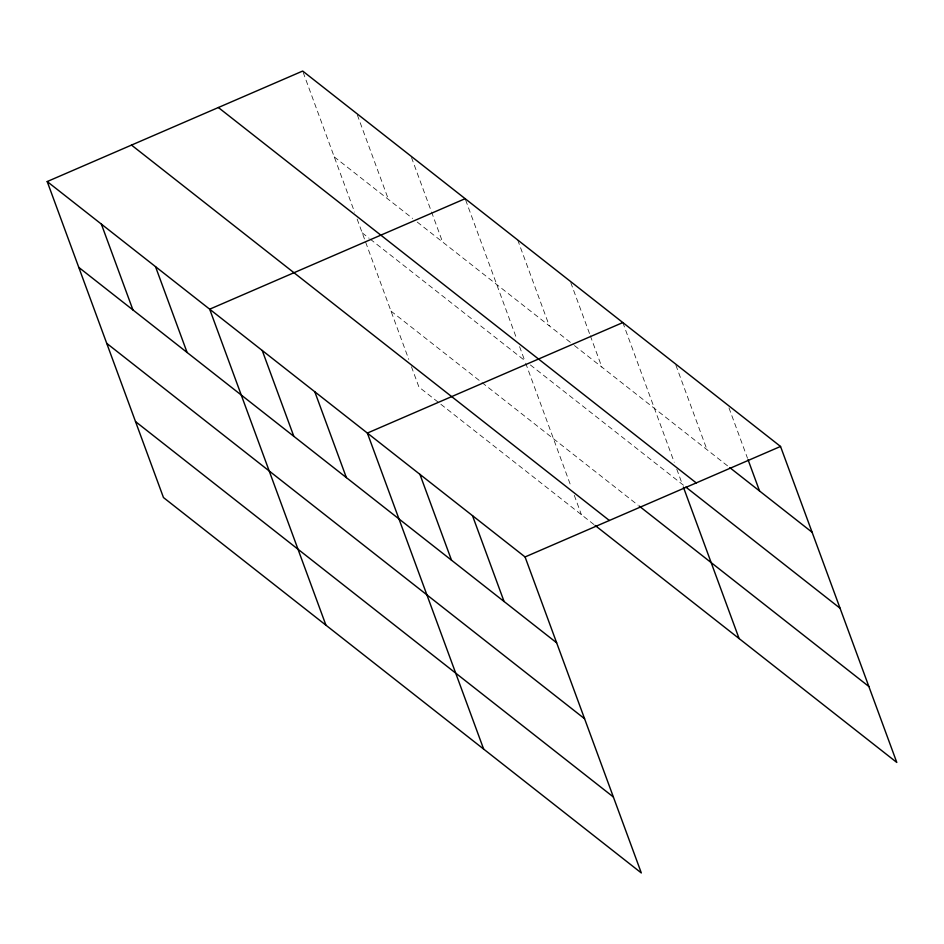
<?xml version="1.0" encoding="UTF-8"?>
<svg xmlns="http://www.w3.org/2000/svg" width="944" height="944" viewBox="0 0 944 944"><rect width="100%" height="100%" fill="white"/><g stroke="black" fill="none" stroke-linecap="round" stroke-linejoin="round"><path stroke-width="0.71" stroke-dasharray="4.72 3.54" d="M334.259 156.893L412.611 218.442M417.224 222.064L573.291 344.666M574.436 345.563L727.553 465.852M362.201 232.838L369.116 238.277M370.272 239.174L524.675 360.478L519.589 346.66M530.386 364.962L684.66 486.148M390.993 311.095L480.874 381.706M482.03 382.603L638.026 505.158M593.977 524.557L418.935 387.052L411.313 366.331M728.98 407.879L747.518 458.288M675.904 365.222L706.985 449.698M622.839 322.565L674.24 462.265M676.777 469.168L682.37 484.355M570.778 282.634L589.823 334.412M590.33 335.769L601.859 367.11M517.713 239.988L549.29 325.822M465.652 200.057L516.545 338.377M525.69 363.216L571.25 487.069M574.294 495.352L581.41 514.681M411.49 157.506L431.042 210.642M431.55 211.999L442.571 241.983M357.339 114.956L388.421 199.432M303.177 72.417L354.578 212.129M357.127 219.032L408.776 359.428"/><path stroke-width="1.42" d="M47.2 181.555L525.065 556.948L641.318 872.952L163.465 497.547L47.2 181.555L302.682 71.048L780.535 446.453L896.8 762.445L595.121 525.454M465.144 198.688L209.674 309.195L325.94 625.188M622.839 322.565L367.369 433.072L483.635 749.064M525.065 556.948L780.535 446.453M729.842 467.658L812.123 532.286M218.371 107.522L696.235 482.915M685.792 487.045L840.066 608.243M639.171 506.055L868.858 686.489M131.511 145.093L609.364 520.486M78.777 267.388L556.641 642.793M106.731 343.345L584.584 718.738M135.523 421.59L613.376 796.996M748.026 459.657L759.554 490.998M683.385 487.104L739.105 638.569M472.496 515.66L504.072 601.493M419.927 474.36L451.515 560.205M314.8 391.784L346.377 477.617M262.231 350.484L293.82 436.317M155.512 266.645L187.101 352.478M101.362 224.106L132.939 309.939"/></g></svg>
